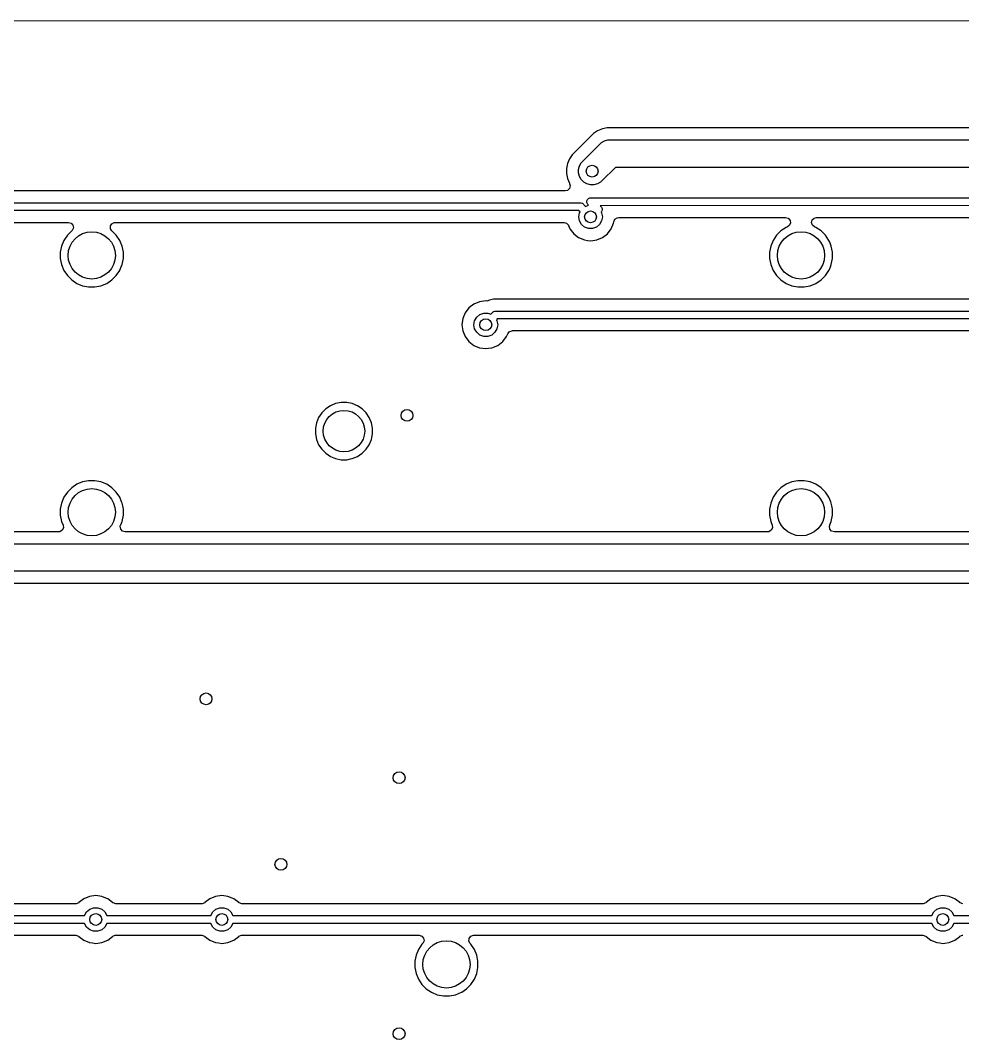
# Model space of a CAD drawing. Extents: x 0.7 to 11, y -6.1 to -1.6.
# Drawn here: x 4.401 to 5.343, y -2.632 to -1.613 of the extents above; entities that cross this region are included whole.
import ezdxf

# ---------------------------------------------------------------- set-up
doc = ezdxf.new("R2010")
doc.units = 0
doc.header["$MEASUREMENT"] = 0
doc.layers.add('BLACK', color=7, linetype='CONTINUOUS')

msp = doc.modelspace()

# ---------------------------------------------------------------- linework, layer by layer
at = {"layer": 'BLACK', "linetype": 'CONTINUOUS'}
for p, q in [((2.511, -1.6131), (8.0945, -1.6137)), ((4.9826, -1.7216), (4.9779, -1.7235)), ((4.9875, -1.7206), (4.9826, -1.7216)), ((4.9826, -1.7216), (4.9826, -1.7216)), ((10.1542, -1.7206), (4.9875, -1.7206)), ((4.9875, -1.7206), (4.9875, -1.7206)), ((4.9737, -1.7263), (4.9525, -1.7475)), ((4.9779, -1.7235), (4.9737, -1.7263)), ((4.9737, -1.7263), (4.9737, -1.7263)), ((4.9615, -1.7554), (4.9803, -1.7364)), ((4.9803, -1.7364), (4.9817, -1.7352)), ((4.9817, -1.7352), (4.9848, -1.7335)), ((4.9817, -1.7352), (4.9817, -1.7352)), ((4.9848, -1.7335), (4.9882, -1.7325)), ((4.9882, -1.7325), (10.1517, -1.7324)), ((4.9497, -1.7516), (4.9478, -1.7563)), ((4.9525, -1.7475), (4.9497, -1.7516)), ((4.9478, -1.7563), (4.9468, -1.7613)), ((4.9468, -1.7613), (4.9468, -1.7663)), ((4.9478, -1.7563), (4.9478, -1.7563)), ((4.9588, -1.762), (4.9597, -1.7585)), ((4.9588, -1.7656), (4.9588, -1.762)), ((4.9597, -1.7585), (4.9615, -1.7554)), ((4.9956, -1.76), (4.9822, -1.7735)), ((10.1459, -1.7598), (4.9956, -1.76)), ((4.9468, -1.7663), (4.9478, -1.7712)), ((4.9478, -1.7712), (4.9478, -1.7712)), ((4.9478, -1.7712), (4.9497, -1.7759)), ((4.9597, -1.7691), (4.9588, -1.7656)), ((4.9615, -1.7722), (4.9597, -1.7691)), ((4.9641, -1.7747), (4.9615, -1.7722)), ((4.9498, -1.7811), (4.9478, -1.783)), ((4.9497, -1.7759), (4.9499, -1.7761)), ((4.9499, -1.7761), (4.9498, -1.7762)), ((4.9498, -1.7762), (4.9505, -1.7785)), ((4.9505, -1.7785), (4.9498, -1.7811)), ((4.9672, -1.7765), (4.9641, -1.7747)), ((4.9706, -1.7774), (4.9672, -1.7765)), ((4.9742, -1.7774), (4.9706, -1.7774)), ((4.9777, -1.7765), (4.9742, -1.7774)), ((4.9808, -1.7747), (4.9777, -1.7765)), ((4.9822, -1.7735), (4.9808, -1.7747)), ((4.9456, -1.7834), (4.2877, -1.7834)), ((4.9478, -1.783), (4.9456, -1.7834)), ((4.967, -1.7936), (4.9676, -1.7922)), ((4.9676, -1.7922), (4.9687, -1.7911)), ((4.9687, -1.7911), (4.9701, -1.7905)), ((4.9701, -1.7905), (5.6704, -1.7904)), ((4.2788, -1.7953), (4.9605, -1.7953)), ((4.9589, -1.8031), (4.2788, -1.8031)), ((4.9603, -1.8045), (4.9589, -1.8031)), ((4.9605, -1.7953), (4.9613, -1.7954)), ((4.9613, -1.7954), (4.9627, -1.7959)), ((4.9627, -1.7959), (4.9658, -1.799)), ((4.9658, -1.799), (4.9688, -1.7979)), ((4.967, -1.7951), (4.967, -1.7936)), ((4.9676, -1.7966), (4.967, -1.7951)), ((4.9681, -1.7972), (4.9676, -1.7966)), ((4.9689, -1.7979), (4.9681, -1.7972)), ((4.9688, -1.7979), (4.9689, -1.7979)), ((5.6687, -1.7982), (4.9804, -1.7983)), ((4.9804, -1.7983), (4.9812, -1.7991)), ((4.9812, -1.7991), (4.9817, -1.7997)), ((4.9817, -1.7997), (4.9817, -1.7997)), ((4.9817, -1.7997), (4.9823, -1.8011)), ((4.9823, -1.8027), (4.9817, -1.8041)), ((4.9823, -1.8011), (4.9823, -1.8027)), ((4.959, -1.8095), (4.9598, -1.8055)), ((4.9598, -1.8136), (4.959, -1.8095)), ((4.9598, -1.8055), (4.9603, -1.8045)), ((4.9817, -1.8041), (4.9814, -1.8045)), ((4.9814, -1.8045), (4.9819, -1.8055)), ((4.9819, -1.8055), (4.9827, -1.8095)), ((4.9827, -1.8095), (4.9819, -1.8136)), ((4.9941, -1.8144), (4.9952, -1.8119)), ((4.9952, -1.8119), (4.9975, -1.8104)), ((4.9975, -1.8104), (4.9989, -1.8101)), ((4.9989, -1.8101), (5.1657, -1.8101)), ((5.1657, -1.8101), (5.1683, -1.8109)), ((5.1683, -1.8109), (5.1701, -1.813)), ((5.1701, -1.813), (5.1705, -1.8157)), ((5.1916, -1.8152), (5.1923, -1.8125)), ((5.1923, -1.8125), (5.1943, -1.8107)), ((5.1943, -1.8107), (5.1965, -1.8101)), ((5.1965, -1.8101), (5.6543, -1.8101)), ((4.2877, -1.815), (4.4492, -1.815)), ((4.4525, -1.8234), (4.448, -1.8279)), ((4.4492, -1.815), (4.4518, -1.8158)), ((4.4518, -1.8158), (4.4536, -1.8178)), ((4.4528, -1.8231), (4.4525, -1.8234)), ((4.4525, -1.8234), (4.4525, -1.8234)), ((4.454, -1.8206), (4.4528, -1.8231)), ((4.4536, -1.8178), (4.454, -1.8206)), ((4.491, -1.8186), (4.4924, -1.8163)), ((4.4911, -1.8214), (4.491, -1.8186)), ((4.4924, -1.8233), (4.4911, -1.8214)), ((4.4924, -1.8163), (4.4949, -1.8151)), ((4.4924, -1.8234), (4.4924, -1.8233)), ((4.4969, -1.8279), (4.4924, -1.8234)), ((4.4949, -1.8151), (4.4957, -1.815)), ((4.4957, -1.815), (4.9443, -1.815)), ((4.9443, -1.815), (4.9469, -1.8158)), ((4.9469, -1.8158), (4.9487, -1.8178)), ((4.9487, -1.8178), (4.9488, -1.818)), ((4.9488, -1.818), (4.9502, -1.8214)), ((4.9502, -1.8214), (4.954, -1.8264)), ((4.9618, -1.8171), (4.9598, -1.8136)), ((4.9649, -1.8197), (4.9618, -1.8171)), ((4.9688, -1.8211), (4.9649, -1.8197)), ((4.9729, -1.8211), (4.9688, -1.8211)), ((4.9768, -1.8197), (4.9729, -1.8211)), ((4.9799, -1.8171), (4.9768, -1.8197)), ((4.9819, -1.8136), (4.9799, -1.8171)), ((4.9877, -1.8264), (4.9915, -1.8214)), ((4.9915, -1.8214), (4.9939, -1.8157)), ((4.9939, -1.8157), (4.9941, -1.8144)), ((5.161, -1.8236), (5.1566, -1.8279)), ((5.1662, -1.8201), (5.161, -1.8236)), ((5.161, -1.8236), (5.161, -1.8236)), ((5.1676, -1.8195), (5.1662, -1.8201)), ((5.1662, -1.8201), (5.1662, -1.8201)), ((5.1694, -1.8182), (5.1676, -1.8195)), ((5.1705, -1.8157), (5.1694, -1.8182)), ((5.1925, -1.8178), (5.1916, -1.8152)), ((5.1946, -1.8195), (5.1925, -1.8178)), ((5.196, -1.8201), (5.1946, -1.8195)), ((5.2012, -1.8236), (5.196, -1.8201)), ((5.196, -1.8201), (5.196, -1.8201)), ((5.2056, -1.8279), (5.2012, -1.8236)), ((5.2012, -1.8236), (5.2012, -1.8236)), ((4.4445, -1.8331), (4.4421, -1.8388)), ((4.448, -1.8279), (4.4445, -1.8331)), ((4.4445, -1.8331), (4.4445, -1.8331)), ((4.448, -1.8279), (4.448, -1.8279)), ((4.5004, -1.8331), (4.4969, -1.8279)), ((4.4969, -1.8279), (4.4969, -1.8279)), ((4.5011, -1.8349), (4.5004, -1.8331)), ((4.5004, -1.8331), (4.5004, -1.8331)), ((4.954, -1.8264), (4.9589, -1.8302)), ((4.9589, -1.8302), (4.9647, -1.8325)), ((4.9647, -1.8325), (4.9678, -1.833)), ((4.9678, -1.833), (4.9708, -1.8334)), ((4.9708, -1.8334), (4.9732, -1.833)), ((4.9708, -1.8334), (4.9708, -1.8334)), ((4.9708, -1.8334), (4.9708, -1.8334)), ((4.9732, -1.833), (4.977, -1.8325)), ((4.977, -1.8325), (4.9828, -1.8302)), ((4.9828, -1.8302), (4.9877, -1.8264)), ((5.1532, -1.8331), (5.1508, -1.8388)), ((5.1566, -1.8279), (5.1532, -1.8331)), ((5.1532, -1.8331), (5.1532, -1.8331)), ((5.1566, -1.8279), (5.1566, -1.8279)), ((5.209, -1.8331), (5.2056, -1.8279)), ((5.2056, -1.8279), (5.2056, -1.8279)), ((5.2098, -1.8349), (5.209, -1.8331)), ((5.209, -1.8331), (5.209, -1.8331)), ((4.4421, -1.8388), (4.4409, -1.8449)), ((4.4421, -1.8388), (4.4421, -1.8388)), ((4.5027, -1.8388), (4.5011, -1.8349)), ((4.504, -1.8449), (4.5027, -1.8388)), ((5.1508, -1.8388), (5.1496, -1.8449)), ((5.1508, -1.8388), (5.1508, -1.8388)), ((5.2114, -1.8388), (5.2098, -1.8349)), ((5.2126, -1.8449), (5.2114, -1.8388)), ((4.4409, -1.8449), (4.4409, -1.8511)), ((4.4409, -1.8511), (4.4421, -1.8572)), ((4.5027, -1.8572), (4.504, -1.8511)), ((4.504, -1.8511), (4.504, -1.8449)), ((4.504, -1.8449), (4.504, -1.8449)), ((4.504, -1.8449), (4.504, -1.8449)), ((4.504, -1.8449), (4.504, -1.8449)), ((5.1496, -1.8449), (5.1496, -1.8511)), ((5.1496, -1.8511), (5.1508, -1.8572)), ((5.2114, -1.8572), (5.2126, -1.8511)), ((5.2126, -1.8511), (5.2126, -1.8449)), ((5.2126, -1.8449), (5.2126, -1.8449)), ((5.2126, -1.8449), (5.2126, -1.8449)), ((5.2126, -1.8449), (5.2126, -1.8449)), ((4.4421, -1.8572), (4.4421, -1.8572)), ((4.4421, -1.8572), (4.4445, -1.863)), ((4.4445, -1.863), (4.4445, -1.863)), ((4.4445, -1.863), (4.448, -1.8681)), ((4.4969, -1.8681), (4.5004, -1.863)), ((4.5004, -1.8629), (4.5018, -1.8595)), ((4.5004, -1.863), (4.5004, -1.8629)), ((4.5018, -1.8595), (4.5027, -1.8572)), ((5.1508, -1.8572), (5.1508, -1.8572)), ((5.1508, -1.8572), (5.1532, -1.863)), ((5.1532, -1.863), (5.1532, -1.863)), ((5.1532, -1.863), (5.1566, -1.8681)), ((5.2056, -1.8681), (5.209, -1.863)), ((5.209, -1.863), (5.2091, -1.8629)), ((5.2091, -1.8629), (5.2105, -1.8595)), ((5.2105, -1.8595), (5.2114, -1.8572)), ((4.448, -1.8681), (4.448, -1.8681)), ((4.448, -1.8681), (4.4524, -1.8725)), ((4.4524, -1.8725), (4.4524, -1.8725)), ((4.4524, -1.8725), (4.4575, -1.876)), ((4.4874, -1.876), (4.4925, -1.8725)), ((4.4925, -1.8725), (4.4969, -1.8681)), ((5.1566, -1.8681), (5.1566, -1.8681)), ((5.1566, -1.8681), (5.161, -1.8725)), ((5.161, -1.8725), (5.161, -1.8725)), ((5.161, -1.8725), (5.1662, -1.876)), ((5.196, -1.876), (5.2012, -1.8725)), ((5.2012, -1.8725), (5.2056, -1.8681)), ((4.4575, -1.876), (4.4575, -1.876)), ((4.4575, -1.876), (4.4632, -1.8783)), ((4.4632, -1.8783), (4.4632, -1.8783)), ((4.4632, -1.8783), (4.4693, -1.8795)), ((4.4693, -1.8795), (4.4693, -1.8795)), ((4.4693, -1.8795), (4.4693, -1.8795)), ((4.4693, -1.8795), (4.4755, -1.8795)), ((4.4755, -1.8795), (4.4816, -1.8783)), ((4.4755, -1.8795), (4.4755, -1.8795)), ((4.4816, -1.8783), (4.4874, -1.876)), ((5.1662, -1.876), (5.1662, -1.876)), ((5.1662, -1.876), (5.1719, -1.8783)), ((5.1719, -1.8783), (5.1719, -1.8783)), ((5.1719, -1.8783), (5.178, -1.8795)), ((5.178, -1.8795), (5.178, -1.8795)), ((5.178, -1.8795), (5.178, -1.8795)), ((5.178, -1.8795), (5.1842, -1.8795)), ((5.1842, -1.8795), (5.1903, -1.8783)), ((5.1842, -1.8795), (5.1842, -1.8795)), ((5.1903, -1.8783), (5.196, -1.876)), ((4.86, -1.8943), (4.8542, -1.8967)), ((4.8661, -1.8935), (4.86, -1.8943)), ((4.86, -1.8943), (4.86, -1.8943)), ((4.8666, -1.8935), (4.8661, -1.8935)), ((4.8661, -1.8935), (4.8661, -1.8935)), ((4.8661, -1.8935), (4.8661, -1.8935)), ((4.867, -1.8936), (4.8666, -1.8935)), ((4.8697, -1.8929), (4.867, -1.8936)), ((4.8699, -1.8928), (4.8697, -1.8929)), ((4.8739, -1.8917), (4.8699, -1.8928)), ((4.8699, -1.8928), (4.8699, -1.8928)), ((4.8699, -1.8928), (4.8699, -1.8928)), ((5.5107, -1.8917), (4.8739, -1.8917)), ((4.8493, -1.9005), (4.8455, -1.9054)), ((4.8542, -1.8967), (4.8493, -1.9005)), ((4.8712, -1.9068), (4.8732, -1.9047)), ((4.8732, -1.9047), (4.8738, -1.9042)), ((4.8738, -1.9042), (4.8742, -1.904)), ((4.8742, -1.904), (4.8752, -1.9036)), ((4.8752, -1.9036), (9.9508, -1.9035)), ((4.8431, -1.9112), (4.8423, -1.9173)), ((4.8455, -1.9054), (4.8431, -1.9112)), ((4.8431, -1.9112), (4.8431, -1.9112)), ((4.8543, -1.9173), (4.855, -1.9133)), ((4.855, -1.9133), (4.8571, -1.9097)), ((4.8571, -1.9097), (4.8602, -1.9071)), ((4.8602, -1.9071), (4.8641, -1.9057)), ((4.8641, -1.9057), (4.8682, -1.9057)), ((4.8682, -1.9057), (4.8712, -1.9068)), ((4.8775, -1.9114), (4.8767, -1.9123)), ((4.8767, -1.9123), (4.8772, -1.9133)), ((4.8772, -1.9133), (4.878, -1.9173)), ((9.9491, -1.9113), (4.8775, -1.9114)), ((4.8423, -1.9173), (4.8423, -1.9173)), ((4.8423, -1.9173), (4.8431, -1.9235)), ((4.8431, -1.9235), (4.8431, -1.9235)), ((4.8431, -1.9235), (4.8454, -1.9291)), ((4.855, -1.9214), (4.8543, -1.9173)), ((4.8571, -1.9249), (4.855, -1.9214)), ((4.8602, -1.9276), (4.8571, -1.9249)), ((4.8752, -1.9249), (4.872, -1.9276)), ((4.8772, -1.9214), (4.8752, -1.9249)), ((4.878, -1.9173), (4.8772, -1.9214)), ((4.888, -1.9263), (4.8898, -1.9241)), ((4.8898, -1.9241), (4.8924, -1.9233)), ((4.8924, -1.9233), (4.8925, -1.9232)), ((4.8925, -1.9232), (7.8301, -1.9232)), ((4.8454, -1.9291), (4.8455, -1.9292)), ((4.8455, -1.9292), (4.8493, -1.9342)), ((4.8493, -1.9342), (4.8542, -1.938)), ((4.8641, -1.929), (4.8602, -1.9276)), ((4.8682, -1.929), (4.8641, -1.929)), ((4.872, -1.9276), (4.8682, -1.929)), ((4.8781, -1.938), (4.883, -1.9342)), ((4.883, -1.9342), (4.8868, -1.9292)), ((4.8868, -1.9292), (4.888, -1.9263)), ((4.8542, -1.938), (4.86, -1.9404)), ((4.86, -1.9404), (4.8631, -1.9408)), ((4.8631, -1.9408), (4.8661, -1.9412)), ((4.8661, -1.9412), (4.8687, -1.9408)), ((4.8661, -1.9412), (4.8661, -1.9412)), ((4.8661, -1.9412), (4.8661, -1.9412)), ((4.8687, -1.9408), (4.8723, -1.9404)), ((4.8723, -1.9404), (4.8781, -1.938)), ((4.7161, -1.9962), (4.7109, -1.9983)), ((4.7216, -1.9951), (4.7161, -1.9962)), ((4.7161, -1.9962), (4.7161, -1.9962)), ((4.7272, -1.9951), (4.7216, -1.9951)), ((4.7216, -1.9951), (4.7216, -1.9951)), ((4.7327, -1.9962), (4.7272, -1.9951)), ((4.7272, -1.9951), (4.7272, -1.9951)), ((4.7379, -1.9983), (4.7327, -1.9962)), ((4.7327, -1.9962), (4.7327, -1.9962)), ((4.7022, -2.0054), (4.6991, -2.0101)), ((4.7062, -2.0014), (4.7022, -2.0054)), ((4.7022, -2.0054), (4.7022, -2.0054)), ((4.7109, -1.9983), (4.7062, -2.0014)), ((4.7062, -2.0014), (4.7062, -2.0014)), ((4.7109, -1.9983), (4.7109, -1.9983)), ((4.7426, -2.0014), (4.7379, -1.9983)), ((4.7379, -1.9983), (4.7379, -1.9983)), ((4.7466, -2.0054), (4.7426, -2.0014)), ((4.7426, -2.0014), (4.7426, -2.0014)), ((4.7497, -2.0101), (4.7466, -2.0054)), ((4.7466, -2.0054), (4.7466, -2.0054)), ((4.6969, -2.0153), (4.6958, -2.0208)), ((4.6991, -2.0101), (4.6969, -2.0153)), ((4.6969, -2.0153), (4.6969, -2.0153)), ((4.6991, -2.0101), (4.6991, -2.0101)), ((4.7519, -2.0153), (4.7497, -2.0101)), ((4.7497, -2.0101), (4.7497, -2.0101)), ((4.7497, -2.0101), (4.7497, -2.0101)), ((4.753, -2.0208), (4.7519, -2.0153)), ((4.7519, -2.0153), (4.7519, -2.0153)), ((4.7519, -2.0153), (4.7519, -2.0153)), ((4.6958, -2.0208), (4.6958, -2.0208)), ((4.6958, -2.0208), (4.6958, -2.0264)), ((4.6958, -2.0264), (4.6958, -2.0264)), ((4.6958, -2.0264), (4.6958, -2.0264)), ((4.6958, -2.0264), (4.6969, -2.032)), ((4.7522, -2.0301), (4.753, -2.0264)), ((4.753, -2.0264), (4.753, -2.0208)), ((4.6969, -2.032), (4.6969, -2.032)), ((4.6969, -2.032), (4.6991, -2.0372)), ((4.6991, -2.0372), (4.6991, -2.0372)), ((4.6991, -2.0372), (4.7022, -2.0418)), ((4.7466, -2.0418), (4.7497, -2.0372)), ((4.7497, -2.0372), (4.7519, -2.032)), ((4.7519, -2.032), (4.7522, -2.0301)), ((4.7022, -2.0418), (4.7022, -2.0418)), ((4.7022, -2.0418), (4.7062, -2.0458)), ((4.7062, -2.0458), (4.7062, -2.0458)), ((4.7062, -2.0458), (4.7109, -2.0489)), ((4.7379, -2.0489), (4.7426, -2.0458)), ((4.7426, -2.0458), (4.7466, -2.0418)), ((4.7109, -2.0489), (4.7109, -2.0489)), ((4.7109, -2.0489), (4.7109, -2.0489)), ((4.7109, -2.0489), (4.7161, -2.0511)), ((4.7161, -2.0511), (4.7161, -2.0511)), ((4.7161, -2.0511), (4.7161, -2.0511)), ((4.7161, -2.0511), (4.7216, -2.0522)), ((4.7216, -2.0522), (4.7216, -2.0522)), ((4.7216, -2.0522), (4.7272, -2.0522)), ((4.7272, -2.0522), (4.7309, -2.0514)), ((4.7309, -2.0514), (4.7327, -2.0511)), ((4.7327, -2.0511), (4.7379, -2.0489)), ((4.4575, -2.0768), (4.4524, -2.0802)), ((4.4632, -2.0744), (4.4575, -2.0768)), ((4.4575, -2.0768), (4.4575, -2.0768)), ((4.4693, -2.0732), (4.4632, -2.0744)), ((4.4632, -2.0744), (4.4632, -2.0744)), ((4.4755, -2.0732), (4.4693, -2.0732)), ((4.4693, -2.0732), (4.4693, -2.0732)), ((4.4816, -2.0744), (4.4755, -2.0732)), ((4.4755, -2.0732), (4.4755, -2.0732)), ((4.4874, -2.0768), (4.4816, -2.0744)), ((4.4816, -2.0744), (4.4816, -2.0744)), ((4.4925, -2.0802), (4.4874, -2.0768)), ((4.4874, -2.0768), (4.4874, -2.0768)), ((5.1662, -2.0768), (5.161, -2.0802)), ((5.1719, -2.0744), (5.1662, -2.0768)), ((5.1662, -2.0768), (5.1662, -2.0768)), ((5.178, -2.0732), (5.1719, -2.0744)), ((5.1719, -2.0744), (5.1719, -2.0744)), ((5.1842, -2.0732), (5.178, -2.0732)), ((5.178, -2.0732), (5.178, -2.0732)), ((5.1903, -2.0744), (5.1842, -2.0732)), ((5.1842, -2.0732), (5.1842, -2.0732)), ((5.196, -2.0768), (5.1903, -2.0744)), ((5.1903, -2.0744), (5.1903, -2.0744)), ((5.2012, -2.0802), (5.196, -2.0768)), ((5.196, -2.0768), (5.196, -2.0768)), ((4.448, -2.0846), (4.4445, -2.0898)), ((4.4524, -2.0802), (4.448, -2.0846)), ((4.448, -2.0846), (4.448, -2.0846)), ((4.4524, -2.0802), (4.4524, -2.0802)), ((4.4969, -2.0846), (4.4925, -2.0802)), ((4.4925, -2.0802), (4.4925, -2.0802)), ((4.5004, -2.0898), (4.4969, -2.0846)), ((4.4969, -2.0846), (4.4969, -2.0846)), ((5.1566, -2.0846), (5.1532, -2.0898)), ((5.161, -2.0802), (5.1566, -2.0846)), ((5.1566, -2.0846), (5.1566, -2.0846)), ((5.161, -2.0802), (5.161, -2.0802)), ((5.2056, -2.0846), (5.2012, -2.0802)), ((5.2012, -2.0802), (5.2012, -2.0802)), ((5.209, -2.0898), (5.2056, -2.0846)), ((5.2056, -2.0846), (5.2056, -2.0846)), ((4.4421, -2.0955), (4.4409, -2.1016)), ((4.4445, -2.0898), (4.4421, -2.0955)), ((4.4421, -2.0955), (4.4421, -2.0955)), ((4.4445, -2.0898), (4.4445, -2.0898)), ((4.5022, -2.0943), (4.5004, -2.0898)), ((4.5004, -2.0898), (4.5004, -2.0898)), ((4.5027, -2.0955), (4.5022, -2.0943)), ((4.5033, -2.0984), (4.5027, -2.0955)), ((4.504, -2.1016), (4.5033, -2.0984)), ((5.1508, -2.0955), (5.1496, -2.1016)), ((5.1532, -2.0898), (5.1508, -2.0955)), ((5.1508, -2.0955), (5.1508, -2.0955)), ((5.1532, -2.0898), (5.1532, -2.0898)), ((5.2109, -2.0943), (5.209, -2.0898)), ((5.209, -2.0898), (5.209, -2.0898)), ((5.2114, -2.0955), (5.2109, -2.0943)), ((5.212, -2.0984), (5.2114, -2.0955)), ((5.2126, -2.1016), (5.212, -2.0984)), ((4.4409, -2.1016), (4.4409, -2.1078)), ((4.4409, -2.1078), (4.4421, -2.1139)), ((4.5027, -2.1139), (4.504, -2.1078)), ((4.504, -2.1078), (4.504, -2.1016)), ((4.504, -2.1016), (4.504, -2.1016)), ((4.504, -2.1016), (4.504, -2.1016)), ((5.1496, -2.1016), (5.1496, -2.1078)), ((5.1496, -2.1078), (5.1508, -2.1139)), ((5.2114, -2.1139), (5.2126, -2.1078)), ((5.2126, -2.1078), (5.2126, -2.1016)), ((5.2126, -2.1016), (5.2126, -2.1016)), ((5.2126, -2.1016), (5.2126, -2.1016)), ((4.4421, -2.1139), (4.4421, -2.1139)), ((4.4421, -2.1139), (4.4437, -2.1176)), ((4.4437, -2.1176), (4.444, -2.1204)), ((4.5009, -2.1188), (4.5012, -2.1176)), ((4.5013, -2.1215), (4.5009, -2.1188)), ((4.5012, -2.1176), (4.5013, -2.1174)), ((4.5013, -2.1174), (4.5027, -2.1139)), ((5.1508, -2.1139), (5.1508, -2.1139)), ((5.1508, -2.1139), (5.1523, -2.1176)), ((5.1523, -2.1176), (5.1526, -2.1204)), ((5.2095, -2.1188), (5.2099, -2.1176)), ((5.2099, -2.1215), (5.2095, -2.1188)), ((5.2099, -2.1174), (5.2114, -2.1139)), ((5.2099, -2.1176), (5.2099, -2.1174)), ((4.4392, -2.1244), (3.9183, -2.1244)), ((4.4404, -2.1242), (4.4392, -2.1244)), ((4.4427, -2.1228), (4.4404, -2.1242)), ((4.444, -2.1204), (4.4427, -2.1228)), ((4.5031, -2.1236), (4.5013, -2.1215)), ((4.5057, -2.1244), (4.5031, -2.1236)), ((5.1478, -2.1244), (4.5057, -2.1244)), ((5.149, -2.1242), (5.1478, -2.1244)), ((5.1514, -2.1228), (5.149, -2.1242)), ((5.1526, -2.1204), (5.1514, -2.1228)), ((5.2117, -2.1236), (5.2099, -2.1215)), ((5.2144, -2.1244), (5.2117, -2.1236)), ((5.8565, -2.1244), (5.2144, -2.1244)), ((3.9191, -2.1363), (8.2303, -2.1362)), ((8.2376, -2.1637), (3.9265, -2.1638)), ((3.9335, -2.1756), (7.6976, -2.1756)), ((4.4564, -2.496), (4.3256, -2.496)), ((4.4568, -2.496), (4.4564, -2.496)), ((4.4594, -2.495), (4.4568, -2.496)), ((4.4595, -2.4949), (4.4594, -2.495)), ((4.4645, -2.4912), (4.4595, -2.4949)), ((4.4595, -2.4949), (4.4595, -2.4949)), ((4.4702, -2.4888), (4.4645, -2.4912)), ((4.4645, -2.4912), (4.4645, -2.4912)), ((4.4764, -2.488), (4.4702, -2.4888)), ((4.4702, -2.4888), (4.4702, -2.4888)), ((4.4825, -2.4888), (4.4764, -2.488)), ((4.4764, -2.488), (4.4764, -2.488)), ((4.4866, -2.4905), (4.4825, -2.4888)), ((4.4825, -2.4888), (4.4825, -2.4888)), ((4.4883, -2.4912), (4.4866, -2.4905)), ((4.4932, -2.4949), (4.4883, -2.4912)), ((4.4934, -2.495), (4.4932, -2.4949)), ((4.4932, -2.4949), (4.4932, -2.4949)), ((4.4937, -2.4953), (4.4934, -2.495)), ((4.4963, -2.496), (4.4937, -2.4953)), ((4.5824, -2.496), (4.4963, -2.496)), ((4.5828, -2.496), (4.5824, -2.496)), ((4.5854, -2.495), (4.5828, -2.496)), ((4.5855, -2.4949), (4.5854, -2.495)), ((4.5904, -2.4912), (4.5855, -2.4949)), ((4.5855, -2.4949), (4.5855, -2.4949)), ((4.5962, -2.4888), (4.5904, -2.4912)), ((4.5904, -2.4912), (4.5904, -2.4912)), ((4.6024, -2.488), (4.5962, -2.4888)), ((4.5962, -2.4888), (4.5962, -2.4888)), ((4.6085, -2.4888), (4.6024, -2.488)), ((4.6024, -2.488), (4.6024, -2.488)), ((4.6126, -2.4905), (4.6085, -2.4888)), ((4.6085, -2.4888), (4.6085, -2.4888)), ((4.6143, -2.4912), (4.6126, -2.4905)), ((4.6192, -2.4949), (4.6143, -2.4912)), ((4.6193, -2.495), (4.6192, -2.4949)), ((4.6192, -2.4949), (4.6192, -2.4949)), ((4.6197, -2.4953), (4.6193, -2.495)), ((4.6223, -2.496), (4.6197, -2.4953)), ((5.3029, -2.496), (4.6223, -2.496)), ((5.3033, -2.496), (5.3029, -2.496)), ((5.3059, -2.495), (5.3033, -2.496)), ((5.306, -2.4949), (5.3059, -2.495)), ((5.3109, -2.4912), (5.306, -2.4949)), ((5.306, -2.4949), (5.306, -2.4949)), ((5.3167, -2.4888), (5.3109, -2.4912)), ((5.3109, -2.4912), (5.3109, -2.4912)), ((5.3228, -2.488), (5.3167, -2.4888)), ((5.3167, -2.4888), (5.3167, -2.4888)), ((5.329, -2.4888), (5.3228, -2.488)), ((5.3228, -2.488), (5.3228, -2.488)), ((5.3331, -2.4905), (5.329, -2.4888)), ((5.329, -2.4888), (5.329, -2.4888)), ((5.3348, -2.4912), (5.3331, -2.4905)), ((5.3397, -2.4949), (5.3348, -2.4912)), ((5.3398, -2.495), (5.3397, -2.4949)), ((5.3397, -2.4949), (5.3397, -2.4949)), ((5.3401, -2.4953), (5.3398, -2.495)), ((5.3428, -2.496), (5.3401, -2.4953)), ((4.4653, -2.5078), (4.4673, -2.5042)), ((4.4673, -2.5042), (4.4705, -2.5016)), ((4.4705, -2.5016), (4.4743, -2.5002)), ((4.4743, -2.5002), (4.4784, -2.5002)), ((4.4784, -2.5002), (4.4823, -2.5016)), ((4.4823, -2.5016), (4.4854, -2.5042)), ((4.4854, -2.5042), (4.4875, -2.5078)), ((4.5913, -2.5078), (4.5933, -2.5042)), ((4.5933, -2.5042), (4.5965, -2.5016)), ((4.5965, -2.5016), (4.6003, -2.5002)), ((4.6003, -2.5002), (4.6044, -2.5002)), ((4.6044, -2.5002), (4.6083, -2.5016)), ((4.6083, -2.5016), (4.6114, -2.5042)), ((4.6114, -2.5042), (4.6135, -2.5078)), ((5.3117, -2.5078), (5.3138, -2.5042)), ((5.3138, -2.5042), (5.3169, -2.5016)), ((5.3169, -2.5016), (5.3208, -2.5002)), ((5.3208, -2.5002), (5.3249, -2.5002)), ((5.3249, -2.5002), (5.3287, -2.5016)), ((5.3287, -2.5016), (5.3319, -2.5042)), ((5.3319, -2.5042), (5.3339, -2.5078)), ((3.9127, -2.5079), (4.4653, -2.5079)), ((4.4652, -2.5157), (3.9127, -2.5157)), ((4.4653, -2.5159), (4.4652, -2.5157)), ((4.4653, -2.5079), (4.4653, -2.5078)), ((4.4673, -2.5194), (4.4653, -2.5159)), ((4.4875, -2.5159), (4.4854, -2.5194)), ((4.4875, -2.5078), (4.4875, -2.5079)), ((4.4875, -2.5079), (4.5912, -2.5079)), ((4.5912, -2.5157), (4.4875, -2.5157)), ((4.4875, -2.5157), (4.4875, -2.5159)), ((4.5912, -2.5079), (4.5913, -2.5078)), ((4.5913, -2.5159), (4.5912, -2.5157)), ((4.5933, -2.5194), (4.5913, -2.5159)), ((4.6135, -2.5159), (4.6114, -2.5194)), ((4.6135, -2.5078), (4.6135, -2.5079)), ((4.6135, -2.5079), (5.3117, -2.5079)), ((5.3117, -2.5157), (4.6135, -2.5157)), ((4.6135, -2.5157), (4.6135, -2.5159)), ((5.3117, -2.5079), (5.3117, -2.5078)), ((5.3117, -2.5159), (5.3117, -2.5157)), ((5.3138, -2.5194), (5.3117, -2.5159)), ((5.3339, -2.5159), (5.3319, -2.5194)), ((5.3339, -2.5078), (5.334, -2.5079)), ((5.334, -2.5157), (5.3339, -2.5159)), ((5.334, -2.5079), (6.0125, -2.5079)), ((6.0125, -2.5157), (5.334, -2.5157)), ((4.4705, -2.522), (4.4673, -2.5194)), ((4.4743, -2.5234), (4.4705, -2.522)), ((4.4784, -2.5234), (4.4743, -2.5234)), ((4.4823, -2.522), (4.4784, -2.5234)), ((4.4854, -2.5194), (4.4823, -2.522)), ((4.5965, -2.522), (4.5933, -2.5194)), ((4.6003, -2.5234), (4.5965, -2.522)), ((4.6044, -2.5234), (4.6003, -2.5234)), ((4.6083, -2.522), (4.6044, -2.5234)), ((4.6114, -2.5194), (4.6083, -2.522)), ((5.3169, -2.522), (5.3138, -2.5194)), ((5.3208, -2.5234), (5.3169, -2.522)), ((5.3249, -2.5234), (5.3208, -2.5234)), ((5.3287, -2.522), (5.3249, -2.5234)), ((5.3319, -2.5194), (5.3287, -2.522)), ((4.1454, -2.5276), (4.4564, -2.5276)), ((4.4564, -2.5276), (4.4591, -2.5284)), ((4.4591, -2.5284), (4.4594, -2.5286)), ((4.4594, -2.5286), (4.4595, -2.5287)), ((4.4595, -2.5287), (4.4595, -2.5287)), ((4.4595, -2.5287), (4.4645, -2.5325)), ((4.4645, -2.5325), (4.4702, -2.5348)), ((4.4702, -2.5348), (4.4733, -2.5353)), ((4.4733, -2.5353), (4.4764, -2.5357)), ((4.4764, -2.5357), (4.4784, -2.5354)), ((4.4764, -2.5357), (4.4764, -2.5357)), ((4.4764, -2.5357), (4.4764, -2.5357)), ((4.4784, -2.5354), (4.4825, -2.5348)), ((4.4825, -2.5348), (4.4883, -2.5325)), ((4.4883, -2.5325), (4.4932, -2.5287)), ((4.4932, -2.5287), (4.4934, -2.5286)), ((4.4932, -2.5287), (4.4932, -2.5287)), ((4.4934, -2.5286), (4.4959, -2.5276)), ((4.4959, -2.5276), (4.4963, -2.5276)), ((4.4963, -2.5276), (4.5824, -2.5276)), ((4.5824, -2.5276), (4.5851, -2.5284)), ((4.5851, -2.5284), (4.5854, -2.5286)), ((4.5854, -2.5286), (4.5855, -2.5287)), ((4.5855, -2.5287), (4.5855, -2.5287)), ((4.5855, -2.5287), (4.5904, -2.5325)), ((4.5904, -2.5325), (4.5962, -2.5348)), ((4.5962, -2.5348), (4.5993, -2.5353)), ((4.5993, -2.5353), (4.6024, -2.5357)), ((4.6024, -2.5357), (4.6044, -2.5354)), ((4.6024, -2.5357), (4.6024, -2.5357)), ((4.6024, -2.5357), (4.6024, -2.5357)), ((4.6044, -2.5354), (4.6085, -2.5348)), ((4.6085, -2.5348), (4.6143, -2.5325)), ((4.6143, -2.5325), (4.6192, -2.5287)), ((4.6192, -2.5287), (4.6193, -2.5286)), ((4.6192, -2.5287), (4.6192, -2.5287)), ((4.6193, -2.5286), (4.6219, -2.5276)), ((4.6219, -2.5276), (4.6223, -2.5276)), ((4.6223, -2.5276), (4.7995, -2.5276)), ((4.8023, -2.5366), (4.7988, -2.5418)), ((4.7995, -2.5276), (4.8022, -2.5284)), ((4.8022, -2.5284), (4.804, -2.5304)), ((4.803, -2.5359), (4.8023, -2.5366)), ((4.8023, -2.5366), (4.8023, -2.5366)), ((4.8032, -2.5357), (4.803, -2.5359)), ((4.8044, -2.5332), (4.8032, -2.5357)), ((4.804, -2.5304), (4.8044, -2.5332)), ((4.8492, -2.5335), (4.8494, -2.5308)), ((4.8506, -2.5359), (4.8492, -2.5335)), ((4.8494, -2.5308), (4.8511, -2.5286)), ((4.8513, -2.5366), (4.8506, -2.5359)), ((4.8511, -2.5286), (4.8537, -2.5276)), ((4.8547, -2.5418), (4.8513, -2.5366)), ((4.8513, -2.5366), (4.8513, -2.5366)), ((4.8537, -2.5276), (4.854, -2.5276)), ((4.854, -2.5276), (5.3029, -2.5276)), ((5.3029, -2.5276), (5.3055, -2.5284)), ((5.3055, -2.5284), (5.3059, -2.5286)), ((5.3059, -2.5286), (5.306, -2.5287)), ((5.306, -2.5287), (5.306, -2.5287)), ((5.306, -2.5287), (5.3109, -2.5325)), ((5.3109, -2.5325), (5.3167, -2.5348)), ((5.3167, -2.5348), (5.3197, -2.5353)), ((5.3197, -2.5353), (5.3228, -2.5357)), ((5.3228, -2.5357), (5.3249, -2.5354)), ((5.3228, -2.5357), (5.3228, -2.5357)), ((5.3228, -2.5357), (5.3228, -2.5357)), ((5.3249, -2.5354), (5.329, -2.5348)), ((5.329, -2.5348), (5.3348, -2.5325)), ((5.3348, -2.5325), (5.3397, -2.5287)), ((5.3397, -2.5287), (5.3398, -2.5286)), ((5.3397, -2.5287), (5.3397, -2.5287)), ((5.3398, -2.5286), (5.3424, -2.5276)), ((5.3424, -2.5276), (5.3428, -2.5276)), ((4.7988, -2.5418), (4.7965, -2.5475)), ((4.7988, -2.5418), (4.7988, -2.5418)), ((4.8571, -2.5475), (4.8547, -2.5418)), ((4.8547, -2.5418), (4.8547, -2.5418)), ((4.7965, -2.5475), (4.7953, -2.5536)), ((4.7953, -2.5536), (4.7953, -2.5598)), ((4.7965, -2.5475), (4.7965, -2.5475)), ((4.8583, -2.5536), (4.8571, -2.5475)), ((4.8571, -2.5475), (4.8571, -2.5475)), ((4.8571, -2.5475), (4.8571, -2.5475)), ((4.8583, -2.5598), (4.8583, -2.5536)), ((4.8583, -2.5536), (4.8583, -2.5536)), ((4.8583, -2.5536), (4.8583, -2.5536)), ((4.7953, -2.5598), (4.7965, -2.5659)), ((4.7965, -2.5659), (4.7965, -2.5659)), ((4.7965, -2.5659), (4.7988, -2.5716)), ((4.8547, -2.5716), (4.8571, -2.5659)), ((4.8571, -2.5659), (4.8583, -2.5598)), ((4.7988, -2.5716), (4.7988, -2.5716)), ((4.7988, -2.5716), (4.8023, -2.5768)), ((4.8023, -2.5768), (4.8023, -2.5768)), ((4.8023, -2.5768), (4.8067, -2.5812)), ((4.8469, -2.5812), (4.8513, -2.5768)), ((4.8513, -2.5768), (4.8547, -2.5716)), ((4.8513, -2.5768), (4.8513, -2.5768)), ((4.8067, -2.5812), (4.8118, -2.5846)), ((4.8118, -2.5846), (4.8118, -2.5846)), ((4.8118, -2.5846), (4.8176, -2.587)), ((4.8176, -2.587), (4.8176, -2.587)), ((4.8176, -2.587), (4.8237, -2.5882)), ((4.8299, -2.5882), (4.836, -2.587)), ((4.836, -2.587), (4.8417, -2.5846)), ((4.8417, -2.5846), (4.8421, -2.5843)), ((4.8421, -2.5843), (4.8469, -2.5812)), ((4.8469, -2.5812), (4.8469, -2.5812)), ((4.8237, -2.5882), (4.8237, -2.5882)), ((4.8237, -2.5882), (4.8237, -2.5882)), ((4.8237, -2.5882), (4.8299, -2.5882)), ((4.8299, -2.5882), (4.8299, -2.5882))]:
    msp.add_line(p, q, dxfattribs=at)
at = {"layer": 'BLACK'}
for centre, radius in [((4.9724, -1.7638), 0.00591), ((4.9708, -1.8095), 0.00591), ((4.4724, -1.848), 0.0236), ((5.1811, -1.848), 0.0236), ((4.8661, -1.9173), 0.00591), ((4.7244, -2.0236), 0.0207), ((4.7874, -2.0079), 0.00591), ((4.4724, -2.1047), 0.0236), ((5.1811, -2.1047), 0.0236), ((4.5866, -2.2913), 0.00591), ((4.7795, -2.3701), 0.00591), ((4.6614, -2.4567), 0.00591), ((4.4764, -2.5118), 0.00591), ((4.6024, -2.5118), 0.00591), ((5.3228, -2.5118), 0.00591), ((4.8268, -2.5567), 0.0236), ((4.7795, -2.626), 0.00591)]:
    msp.add_circle(centre, radius, dxfattribs=at)

doc.saveas('drawing.dxf')
